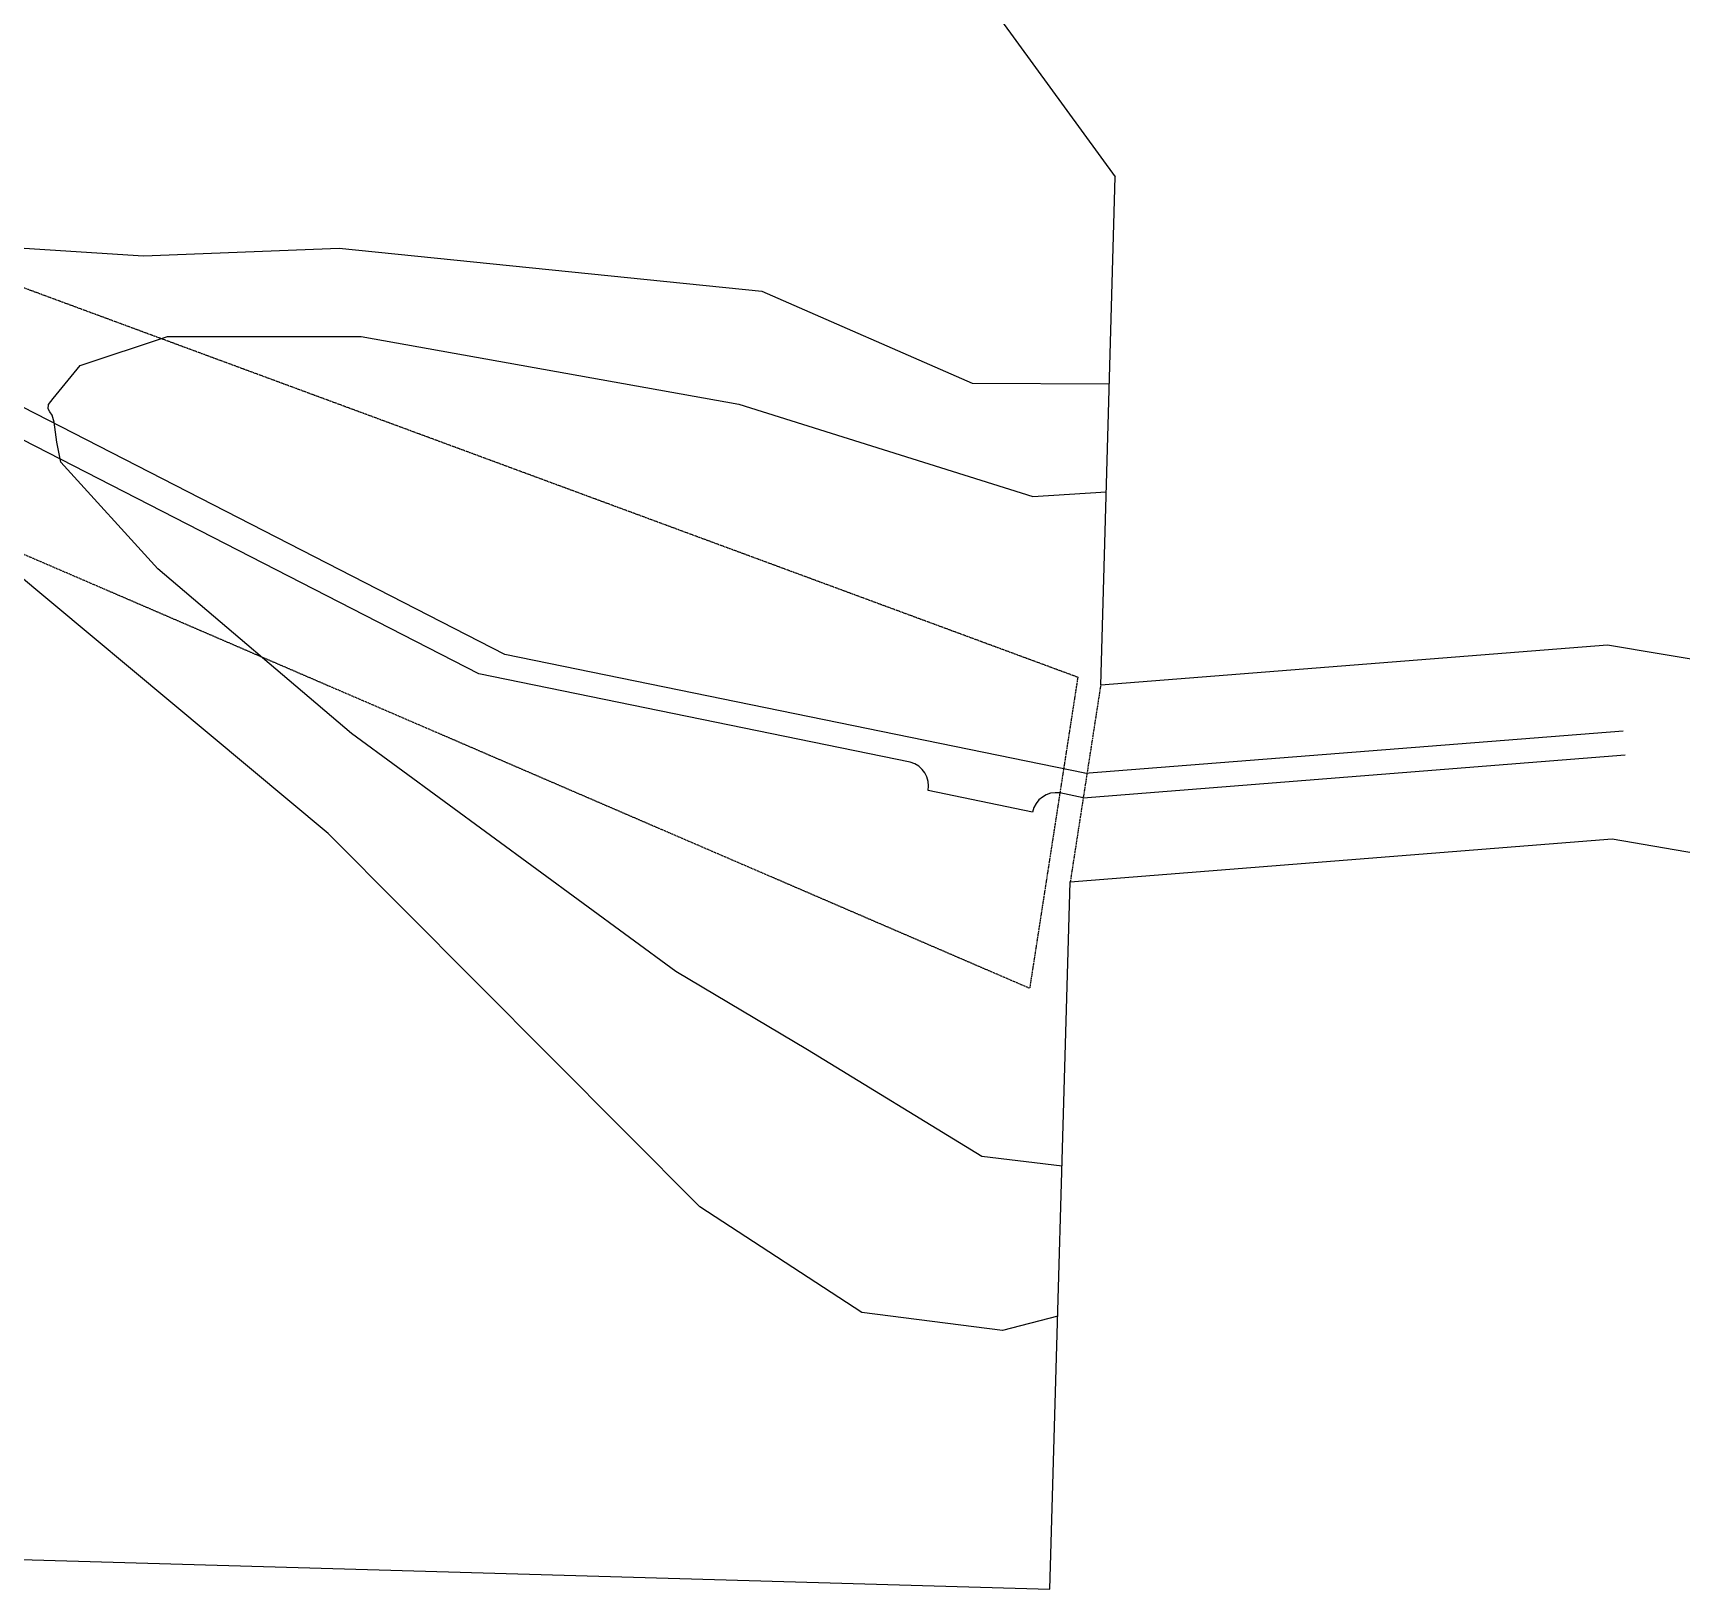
# Model space of a CAD drawing. Header units: inches. Extents: x -43639 to 75791, y -33466 to 47612.
# Drawn here: x 25294 to 33463, y -905 to 6807 of the extents above; entities that cross this region are included whole.
import ezdxf

# ---------------------------------------------------------------- set-up
doc = ezdxf.new("R2010")
doc.units = ezdxf.units.IN
doc.header["$LTSCALE"] = 8
doc.header["$MEASUREMENT"] = 0
doc.linetypes.add('DASHED', pattern=[0.75, 0.5, -0.25])
doc.layers.get('0').update_dxf_attribs({"linetype": 'CONTINUOUS'})
for name, color, linetype in [('CONT-HGH', 6, 'DASHED'), ('easement_JDCF', 7, 'DASHED'), ('ROAD', 2, 'CONTINUOUS')]:
    doc.layers.add(name, color=color, linetype=linetype)

msp = doc.modelspace()

# ---------------------------------------------------------------- linework, layer by layer
for p, q in [((24691.8, 14288.5), (30658.2, 6093.9)), ((30586.2, 3575.3), (30658.2, 6093.9)), ((33098.1, 3773.5), (30586.2, 3575.3)), ((45045.9, 1740.9), (33098.1, 3773.5)), ((30435.3, 2600.4), (33121.4, 2812.3)), ((33121.4, 2812.3), (44962.8, 795.8)), ((30334.9, -905.1), (30435.3, 2600.4)), ((2.9, -37.9), (30334.9, -905.1))]:
    msp.add_line(p, q)
at = {"layer": 'CONT-HGH', "color": 252, "linetype": 'Continuous'}
for points, elevation in [([(24631.9, 5780.8), (25841.3, 5702.1), (26811.8, 5740.9), (28905.9, 5527.2), (29949.4, 5070.9), (30628.9, 5067.7)], 8280), ([(30394.9, 1190.3), (29997.6, 1238.9), (29133.1, 1767.9), (28480.3, 2155.8), (26872.6, 3335.2), (26872.6, 3335.2), (25912.6, 4151.2), (25432.6, 4679.2), (25412.3, 4778.8), (25399.4, 4877.7), (25388.2, 4912), (25377.9, 4929.1), (25369.2, 4943.4), (25369.2, 4943.4), (25370.4, 4965.3), (25394, 4995.9), (25528.6, 5159.2), (25960.6, 5303.2), (26920.6, 5303.2), (28792.6, 4967.2), (30249.6, 4509.8), (30613.6, 4532.1)], 8640)]:
    msp.add_lwpolyline(points, dxfattribs=dict(at, elevation=elevation))
at = {"layer": 'CONT-HGH', "color": 252, "linetype": 'Continuous', "elevation": 8280}
msp.add_lwpolyline([(30373.7, 448), (30099.2, 375.6), (29402.9, 465.6), (28600.1, 989.6), (28600.1, 989.6), (26757, 2839.8), (24605.9, 4634), (24383.6, 4931.9, 0.035989), (24336, 4977), (24251.9, 5045.9, 0.032306), (24175.4, 5100.9), (24139.6, 5123.2, -0.102644)], format="xyb", dxfattribs=at)
at = {"layer": 'easement_JDCF'}
for p, q in [((21853.7, 6798.5, 8016), (30472.9, 3614.7, 8016)), ((24066, 4733.4, 8016), (30234.1, 2073, 8016)), ((30472.9, 3614.7, 8016), (30234.1, 2073, 8016)), ((30586.2, 3575.3), (30435.3, 2600.4))]:
    msp.add_line(p, q, dxfattribs=at)
at = {"layer": 'ROAD'}
for p, q in [((27632.7, 3726.7, -120), (24881.9, 5137.2, -120)), ((27504.4, 3630.5, -120), (24817, 5008.5, -120)), ((30507.2, 3137.7), (27632.7, 3726.7)), ((29642.7, 3192.3), (27504.4, 3630.5)), ((30507.2, 3137.7), (33176.4, 3348.3)), ((30499.7, 3016.7), (33185.9, 3228.7)), ((30247.9, 2945.8), (29730.6, 3051.8)), ((30499.7, 3016.7), (30383.9, 3040.4))]:
    msp.add_line(p, q, dxfattribs=at)
for centre, start, end in [((29612.9, 3075.9), 348.42035, 75.64357), ((30365.6, 2921.7), 81.19712, 168.42035)]:
    msp.add_arc(centre, 120.1, start, end, dxfattribs=at)

doc.saveas('drawing.dxf')
